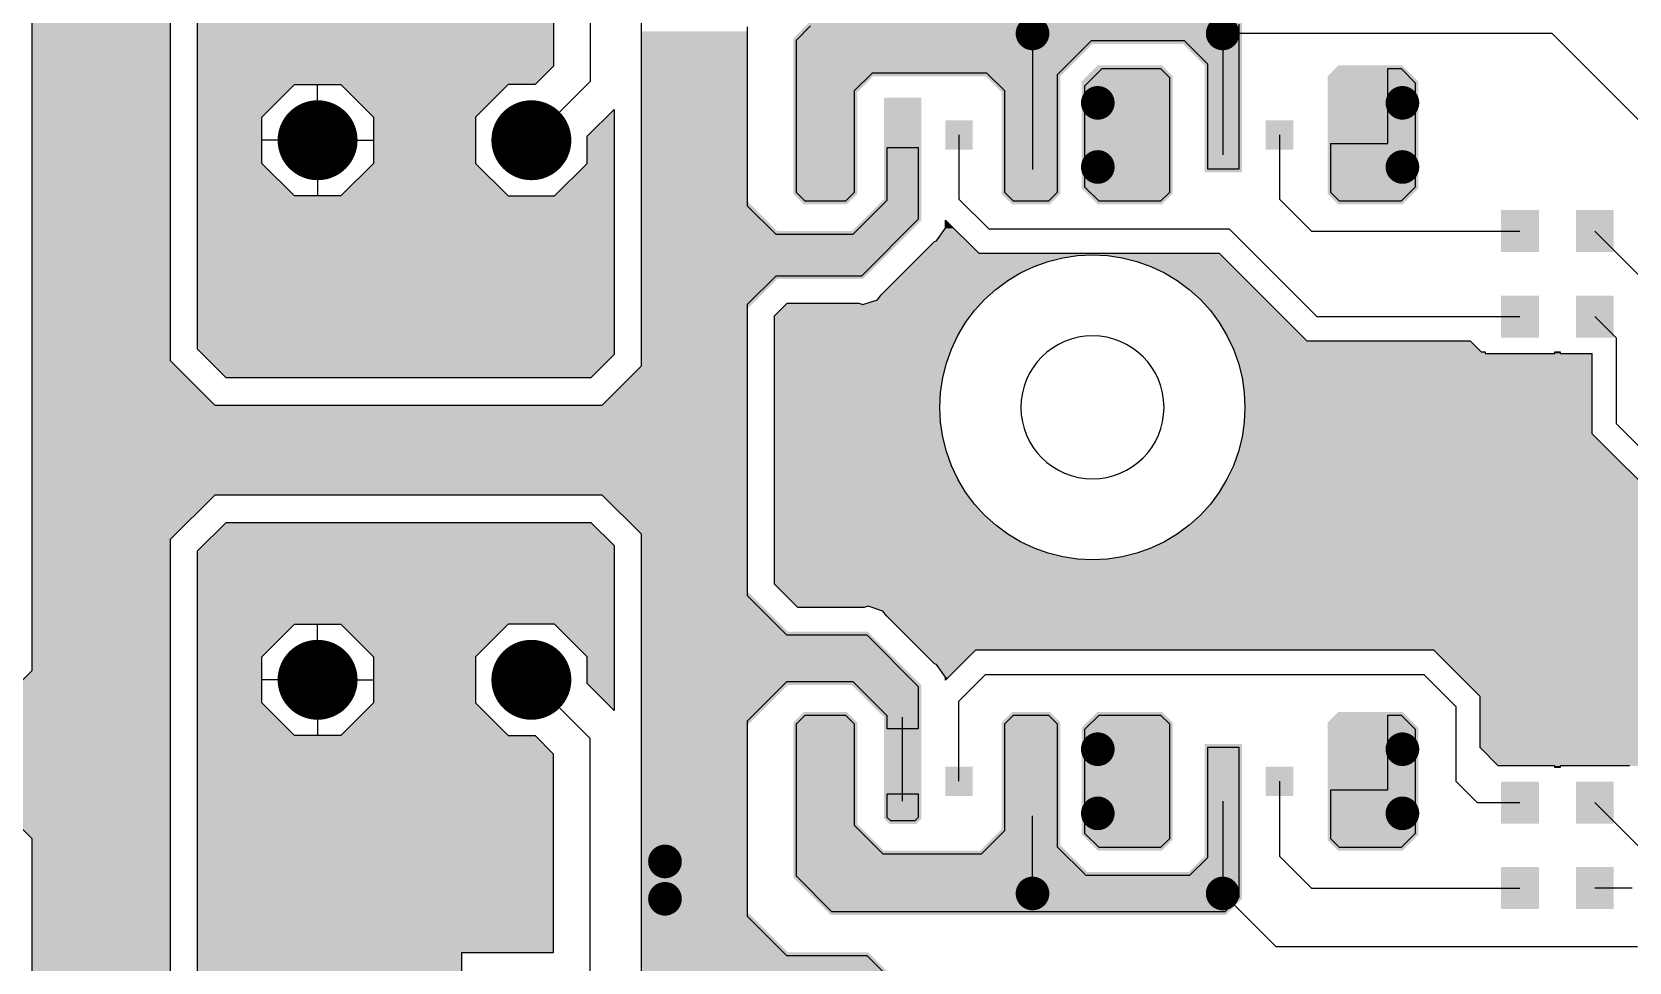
# Model space of a CAD drawing. Extents: x 295 to 953, y 10 to 290.
# Drawn here: x 651.7 to 714.3, y 146 to 182.5 of the extents above; entities that cross this region are included whole.
import ezdxf

# ---------------------------------------------------------------- set-up
doc = ezdxf.new("R2010")
doc.units = 0
doc.header["$LTSCALE"] = 5
doc.header["$MEASUREMENT"] = 0
doc.layers.get('0').update_dxf_attribs({"linetype": 'CONTINUOUS', "lineweight": 25})
doc.layers.add('L4-BOTTOM_GBR', color=6, linetype='CONTINUOUS')

msp = doc.modelspace()

# ---------------------------------------------------------------- linework, layer by layer
at = {"color": 7}
for points, const_width in [([(691.273, 182.441, -1), (690.613, 182.441, -1)], 0.66), ([(698.731, 182.441, -1), (698.071, 182.441, -1)], 0.66), ([(693.833, 179.717, -1), (693.173, 179.717, -1)], 0.66), ([(705.778, 179.717, -1), (705.118, 179.717, -1)], 0.66), ([(663.693, 178.25, -1), (662.125, 178.25, -1)], 1.567), ([(672.075, 178.25, -1), (670.507, 178.25, -1)], 1.567), ([(693.833, 177.202, -1), (693.173, 177.202, -1)], 0.66), ([(705.778, 177.202, -1), (705.118, 177.202, -1)], 0.66), ([(663.693, 157.085, -1), (662.125, 157.085, -1)], 1.567), ([(672.075, 157.085, -1), (670.507, 157.085, -1)], 1.567), ([(693.833, 154.361, -1), (693.173, 154.361, -1)], 0.66), ([(705.778, 154.361, -1), (705.118, 154.361, -1)], 0.66), ([(693.833, 151.846, -1), (693.173, 151.846, -1)], 0.66), ([(705.778, 151.846, -1), (705.118, 151.846, -1)], 0.66), ([(676.86, 149.96, -1), (676.2, 149.96, -1)], 0.66), ([(676.86, 148.494, -1), (676.2, 148.494, -1)], 0.66), ([(691.273, 148.703, -1), (690.613, 148.703, -1)], 0.66), ([(698.731, 148.703, -1), (698.071, 148.703, -1)], 0.66)]:
    msp.add_lwpolyline(points, format="xyb", close=True, dxfattribs=dict(at, const_width=const_width))
for points in [[(682.115, 180.893), (682.115, 178.748), (683.6, 180.893), (683.6, 178.748)], [(690.2, 180.893), (690.2, 178.748), (691.685, 180.893), (691.685, 178.748)], [(694.688, 180.893), (694.688, 178.748), (696.173, 180.893), (696.173, 178.748)], [(702.773, 180.893), (702.773, 178.748), (704.258, 180.893), (704.258, 178.748)], [(685.168, 179.903), (685.168, 178.583), (686.488, 179.903), (686.488, 178.583)], [(697.741, 179.903), (697.741, 178.583), (699.061, 179.903), (699.061, 178.583)], [(687.519, 179.037), (687.519, 177.882), (688.591, 179.037), (688.591, 177.882)], [(700.092, 179.037), (700.092, 177.882), (701.164, 179.037), (701.164, 177.882)], [(682.115, 178.171), (682.115, 176.026), (683.6, 178.171), (683.6, 176.026)], [(685.168, 178.336), (685.168, 177.016), (686.488, 178.336), (686.488, 177.016)], [(690.2, 178.171), (690.2, 176.026), (691.685, 178.171), (691.685, 176.026)], [(694.688, 178.171), (694.688, 176.026), (696.173, 178.171), (696.173, 176.026)], [(697.741, 178.336), (697.741, 177.016), (699.061, 178.336), (699.061, 177.016)], [(702.773, 178.171), (702.773, 176.026), (704.258, 178.171), (704.258, 176.026)], [(709.315, 175.512), (709.315, 173.862), (710.8, 175.512), (710.8, 173.862)], [(712.249, 175.512), (712.249, 173.862), (713.734, 175.512), (713.734, 173.862)], [(709.315, 172.16), (709.315, 170.51), (710.8, 172.16), (710.8, 170.51)], [(712.249, 172.16), (712.249, 170.51), (713.734, 172.16), (713.734, 170.51)], [(682.115, 155.537), (682.115, 153.393), (683.6, 155.537), (683.6, 153.393)], [(690.2, 155.537), (690.2, 153.393), (691.685, 155.537), (691.685, 153.393)], [(694.688, 155.537), (694.688, 153.393), (696.173, 155.537), (696.173, 153.393)], [(702.773, 155.537), (702.773, 153.393), (704.258, 155.537), (704.258, 153.393)], [(685.168, 154.548), (685.168, 153.227), (686.488, 154.548), (686.488, 153.227)], [(697.741, 154.548), (697.741, 153.227), (699.061, 154.548), (699.061, 153.227)], [(687.519, 153.681), (687.519, 152.526), (688.591, 153.681), (688.591, 152.526)], [(700.092, 153.681), (700.092, 152.526), (701.164, 153.681), (701.164, 152.526)], [(682.115, 152.815), (682.115, 150.67), (683.6, 152.815), (683.6, 150.67)], [(685.168, 152.98), (685.168, 151.66), (686.488, 152.98), (686.488, 151.66)], [(690.2, 152.815), (690.2, 150.67), (691.685, 152.815), (691.685, 150.67)], [(694.688, 152.815), (694.688, 150.67), (696.173, 152.815), (696.173, 150.67)], [(697.741, 152.98), (697.741, 151.66), (699.061, 152.98), (699.061, 151.66)], [(702.773, 152.815), (702.773, 150.67), (704.258, 152.815), (704.258, 150.67)], [(709.315, 153.091), (709.315, 151.441), (710.8, 153.091), (710.8, 151.441)], [(712.249, 153.091), (712.249, 151.441), (713.734, 153.091), (713.734, 151.441)], [(709.315, 149.738), (709.315, 148.088), (710.8, 149.738), (710.8, 148.088)], [(712.249, 149.738), (712.249, 148.088), (713.734, 149.738), (713.734, 148.088)]]:
    msp.add_solid(points, dxfattribs=at)
at = {"layer": 'L4-BOTTOM_GBR', "color": 7}
for p, q in [((651.717, 157.453), (651.717, 235.406)), ((657.127, 232.155), (657.127, 169.607)), ((658.2, 170.051), (658.2, 231.711)), ((675.606, 169.397), (675.606, 193.388)), ((673.596, 190.823), (673.596, 180.555)), ((672.161, 188.966), (672.161, 181.15)), ((679.759, 182.701), (679.759, 175.684)), ((681.683, 182.18), (682.239, 182.736)), ((690.943, 182.441), (690.943, 177.098)), ((711.315, 182.441), (698.401, 182.441)), ((698.401, 182.441), (698.401, 177.676)), ((699.037, 182.809), (699.037, 177.116)), ((711.315, 182.441), (716.554, 177.202)), ((681.683, 176.205), (681.683, 182.18)), ((693.243, 182.145), (691.913, 180.815)), ((696.907, 182.145), (693.243, 182.145)), ((697.818, 181.235), (696.907, 182.145)), ((672.161, 181.15), (671.446, 180.436)), ((692.998, 180.385), (693.673, 181.06)), ((693.673, 181.06), (695.967, 181.06)), ((695.967, 181.06), (696.313, 180.713)), ((697.818, 177.116), (697.818, 181.235)), ((704.877, 181.06), (705.397, 181.06)), ((704.877, 178.129), (704.877, 181.06)), ((705.397, 181.06), (705.953, 180.504)), ((660.723, 179.156), (662.003, 180.436)), ((662.003, 180.436), (663.815, 180.436)), ((662.909, 178.25), (662.909, 180.436)), ((663.815, 180.436), (665.095, 179.156)), ((670.385, 180.436), (669.105, 179.156)), ((671.446, 180.436), (670.385, 180.436)), ((671.291, 178.25), (673.596, 180.555)), ((684.651, 180.888), (683.95, 180.187)), ((689.154, 180.888), (684.651, 180.888)), ((689.855, 180.187), (689.154, 180.888)), ((691.913, 180.815), (691.913, 176.205)), ((692.998, 176.415), (692.998, 180.385)), ((696.313, 180.713), (696.313, 176.205)), ((705.953, 180.504), (705.953, 176.415)), ((683.95, 180.187), (683.95, 176.205)), ((689.855, 176.205), (689.855, 180.187)), ((660.723, 177.344), (660.723, 179.156)), ((665.095, 179.156), (665.095, 177.344)), ((669.105, 179.156), (669.105, 177.344)), ((673.477, 178.405), (674.533, 179.461)), ((674.533, 179.461), (674.533, 169.841)), ((662.909, 178.25), (660.723, 178.25)), ((662.909, 178.25), (662.909, 176.064)), ((662.909, 178.25), (665.095, 178.25)), ((673.477, 177.344), (673.477, 178.405)), ((685.245, 177.964), (686.464, 177.964)), ((685.245, 175.894), (685.245, 177.964)), ((686.464, 177.964), (686.464, 175.158)), ((688.055, 178.459), (688.055, 175.945)), ((700.628, 178.459), (700.628, 175.945)), ((702.638, 178.129), (704.877, 178.129)), ((702.638, 176.205), (702.638, 178.129)), ((662.003, 176.064), (660.723, 177.344)), ((665.095, 177.344), (663.815, 176.064)), ((669.105, 177.344), (670.385, 176.064)), ((672.197, 176.064), (673.477, 177.344)), ((699.037, 177.116), (697.818, 177.116)), ((663.815, 176.064), (662.003, 176.064)), ((670.385, 176.064), (672.197, 176.064)), ((682.029, 175.859), (681.683, 176.205)), ((683.95, 176.205), (683.603, 175.859)), ((690.202, 175.859), (689.855, 176.205)), ((691.913, 176.205), (691.566, 175.859)), ((693.554, 175.859), (692.998, 176.415)), ((696.313, 176.205), (695.967, 175.859)), ((702.984, 175.859), (702.638, 176.205)), ((705.953, 176.415), (705.397, 175.859)), ((679.759, 175.684), (680.879, 174.564)), ((683.603, 175.859), (682.029, 175.859)), ((683.915, 174.564), (685.245, 175.894)), ((689.23, 174.77), (688.055, 175.945)), ((691.566, 175.859), (690.202, 175.859)), ((695.967, 175.859), (693.554, 175.859)), ((701.885, 174.687), (700.628, 175.945)), ((705.397, 175.859), (702.984, 175.859)), ((686.464, 175.158), (684.232, 172.925)), ((687.174, 174.3), (687.537, 174.798)), ((687.537, 175.113), (688.834, 173.816)), ((687.537, 174.798), (687.537, 175.113)), ((689.23, 174.77), (698.66, 174.77)), ((702.095, 171.335), (698.66, 174.77)), ((680.879, 174.564), (683.915, 174.564)), ((685.006, 172.183), (687.098, 174.275)), ((687.098, 174.275), (687.174, 174.3)), ((701.885, 174.687), (710.058, 174.687)), ((712.991, 174.687), (715.087, 172.592)), ((688.834, 173.816), (698.264, 173.816)), ((691.005, 173.3), (691.558, 173.496)), ((691.558, 173.496), (692.127, 173.64)), ((692.127, 173.64), (692.708, 173.725)), ((692.708, 173.725), (693.294, 173.755)), ((693.294, 173.755), (693.88, 173.725)), ((693.88, 173.725), (694.46, 173.64)), ((694.46, 173.64), (695.03, 173.496)), ((695.03, 173.496), (695.582, 173.3)), ((698.264, 173.816), (701.699, 170.381)), ((680.879, 172.925), (679.759, 171.805)), ((684.232, 172.925), (680.879, 172.925)), ((689.971, 172.747), (690.474, 173.047)), ((690.474, 173.047), (691.005, 173.3)), ((695.582, 173.3), (696.114, 173.047)), ((696.114, 173.047), (696.617, 172.747)), ((689.063, 172.003), (689.499, 172.397)), ((689.499, 172.397), (689.971, 172.747)), ((696.617, 172.747), (697.089, 172.397)), ((697.089, 172.397), (697.524, 172.003)), ((679.759, 171.805), (679.759, 160.387)), ((680.831, 171.361), (681.323, 171.853)), ((681.323, 171.853), (684.133, 171.853)), ((684.133, 171.853), (684.283, 171.803)), ((684.283, 171.803), (684.869, 171.995)), ((684.869, 171.995), (685.006, 172.183)), ((688.669, 171.567), (689.063, 172.003)), ((697.524, 172.003), (697.917, 171.567)), ((680.831, 160.831), (680.831, 171.361)), ((688.019, 170.592), (688.319, 171.095)), ((688.319, 171.095), (688.669, 171.567)), ((697.917, 171.567), (698.267, 171.095)), ((698.267, 171.095), (698.569, 170.592)), ((702.095, 171.335), (710.058, 171.335)), ((712.991, 171.335), (713.83, 170.496)), ((687.766, 170.061), (688.019, 170.592)), ((698.569, 170.592), (698.82, 170.061)), ((701.699, 170.381), (702.489, 170.381)), ((702.489, 170.381), (702.496, 170.386)), ((702.496, 170.386), (708.107, 170.386)), ((708.107, 170.386), (708.54, 169.954)), ((713.83, 170.496), (713.83, 167.144)), ((659.32, 168.931), (658.2, 170.051)), ((674.533, 169.841), (673.622, 168.931)), ((687.57, 169.508), (687.766, 170.061)), ((698.82, 170.061), (699.018, 169.508)), ((708.54, 169.954), (708.697, 169.954)), ((708.697, 169.954), (708.697, 169.891)), ((708.697, 169.891), (711.419, 169.891)), ((711.419, 169.954), (711.63, 169.954)), ((711.419, 169.891), (711.419, 169.954)), ((711.63, 169.954), (711.63, 169.891)), ((711.63, 169.891), (712.881, 169.891)), ((712.881, 169.891), (712.881, 166.751)), ((657.127, 169.607), (658.876, 167.858)), ((674.066, 167.858), (675.606, 169.397)), ((687.426, 168.939), (687.57, 169.508)), ((699.018, 169.508), (699.161, 168.939)), ((673.622, 168.931), (659.32, 168.931)), ((687.341, 168.358), (687.426, 168.939)), ((699.161, 168.939), (699.247, 168.358)), ((658.876, 167.858), (674.066, 167.858)), ((687.311, 167.772), (687.341, 168.358)), ((699.247, 168.358), (699.275, 167.772)), ((687.341, 167.186), (687.311, 167.772)), ((699.275, 167.772), (699.247, 167.186)), ((687.426, 166.606), (687.341, 167.186)), ((687.57, 166.036), (687.426, 166.606)), ((699.161, 166.606), (699.018, 166.036)), ((699.247, 167.186), (699.161, 166.606)), ((712.881, 166.751), (722.819, 156.813)), ((724.098, 156.876), (713.83, 167.144)), ((687.766, 165.484), (687.57, 166.036)), ((699.018, 166.036), (698.82, 165.484)), ((688.019, 164.952), (687.766, 165.484)), ((698.82, 165.484), (698.569, 164.952)), ((688.319, 164.449), (688.019, 164.952)), ((698.569, 164.952), (698.267, 164.449)), ((658.876, 164.334), (657.127, 162.585)), ((674.066, 164.334), (658.876, 164.334)), ((675.606, 162.794), (674.066, 164.334)), ((688.669, 163.977), (688.319, 164.449)), ((698.267, 164.449), (697.917, 163.977)), ((689.063, 163.542), (688.669, 163.977)), ((689.499, 163.149), (689.063, 163.542)), ((697.524, 163.542), (697.089, 163.149)), ((697.917, 163.977), (697.524, 163.542)), ((658.2, 162.141), (659.32, 163.261)), ((659.32, 163.261), (673.622, 163.261)), ((673.622, 163.261), (674.533, 162.35)), ((689.971, 162.799), (689.499, 163.149)), ((697.089, 163.149), (696.617, 162.799)), ((657.127, 162.585), (657.127, 107.892)), ((674.533, 162.35), (674.533, 155.886)), ((675.606, 142.156), (675.606, 162.794)), ((690.474, 162.497), (689.971, 162.799)), ((691.005, 162.246), (690.474, 162.497)), ((691.558, 162.048), (691.005, 162.246)), ((695.582, 162.246), (695.03, 162.048)), ((696.114, 162.497), (695.582, 162.246)), ((696.617, 162.799), (696.114, 162.497)), ((658.2, 107.532), (658.2, 162.141)), ((692.127, 161.905), (691.558, 162.048)), ((692.708, 161.819), (692.127, 161.905)), ((693.294, 161.791), (692.708, 161.819)), ((693.88, 161.819), (693.294, 161.791)), ((694.46, 161.905), (693.88, 161.819)), ((695.03, 162.048), (694.46, 161.905)), ((679.759, 160.387), (681.298, 158.847)), ((681.742, 159.92), (680.831, 160.831)), ((684.343, 159.92), (681.742, 159.92)), ((684.493, 159.969), (684.343, 159.92)), ((685.078, 159.778), (684.493, 159.969)), ((685.215, 159.59), (685.078, 159.778)), ((660.723, 157.991), (662.003, 159.271)), ((662.003, 159.271), (663.815, 159.271)), ((662.909, 157.085), (662.909, 159.271)), ((663.815, 159.271), (665.095, 157.991)), ((670.385, 159.271), (669.105, 157.991)), ((672.197, 159.271), (670.385, 159.271)), ((673.477, 157.991), (672.197, 159.271)), ((687.098, 157.707), (685.215, 159.59)), ((681.298, 158.847), (684.442, 158.847)), ((684.442, 158.847), (686.464, 156.825)), ((660.723, 156.179), (660.723, 157.991)), ((665.095, 157.991), (665.095, 156.179)), ((669.105, 157.991), (669.105, 156.179)), ((673.477, 156.942), (673.477, 157.991)), ((688.71, 158.243), (687.537, 157.07)), ((706.679, 158.243), (688.71, 158.243)), ((708.492, 156.43), (706.679, 158.243)), ((650.178, 155.914), (651.717, 157.453)), ((687.174, 157.682), (687.098, 157.707)), ((687.537, 157.184), (687.174, 157.682)), ((689.103, 157.295), (688.055, 156.247)), ((689.103, 157.295), (706.286, 157.295)), ((707.543, 156.037), (706.286, 157.295)), ((662.909, 157.085), (660.723, 157.085)), ((662.909, 157.085), (662.909, 154.899)), ((662.909, 157.085), (665.095, 157.085)), ((671.291, 157.085), (673.596, 154.78)), ((674.533, 155.886), (673.477, 156.942)), ((681.298, 156.999), (679.759, 155.46)), ((683.915, 156.999), (681.298, 156.999)), ((685.245, 155.669), (683.915, 156.999)), ((686.464, 156.825), (686.464, 155.166)), ((687.537, 157.07), (687.537, 157.184)), ((662.003, 154.899), (660.723, 156.179)), ((665.095, 156.179), (663.815, 154.899)), ((669.105, 156.179), (670.385, 154.899)), ((688.055, 153.104), (688.055, 156.247)), ((707.543, 156.037), (707.543, 153.104)), ((708.492, 154.425), (708.492, 156.43)), ((679.759, 155.46), (679.759, 147.814)), ((681.683, 155.358), (682.029, 155.704)), ((681.683, 149.383), (681.683, 155.358)), ((682.029, 155.704), (683.603, 155.704)), ((683.603, 155.704), (683.95, 155.358)), ((683.95, 155.358), (683.95, 151.376)), ((685.245, 155.166), (685.245, 155.669)), ((685.828, 155.618), (685.828, 152.32)), ((689.855, 155.358), (690.202, 155.704)), ((689.855, 151.167), (689.855, 155.358)), ((690.202, 155.704), (691.566, 155.704)), ((691.566, 155.704), (691.913, 155.358)), ((691.913, 155.358), (691.913, 150.538)), ((692.998, 155.148), (693.554, 155.704)), ((693.554, 155.704), (695.967, 155.704)), ((695.967, 155.704), (696.313, 155.358)), ((696.313, 155.358), (696.313, 150.85)), ((704.877, 155.704), (705.397, 155.704)), ((704.877, 152.774), (704.877, 155.704)), ((705.397, 155.704), (705.953, 155.148)), ((663.815, 154.899), (662.003, 154.899)), ((670.385, 154.899), (671.435, 154.899)), ((671.435, 154.899), (672.152, 154.183)), ((673.596, 144.512), (673.596, 154.78)), ((686.464, 155.166), (685.245, 155.166)), ((692.998, 151.059), (692.998, 155.148)), ((705.953, 155.148), (705.953, 151.059)), ((672.152, 154.183), (672.152, 146.368)), ((697.818, 154.447), (699.037, 154.447)), ((697.818, 150.119), (697.818, 154.447)), ((699.037, 154.447), (699.037, 148.545)), ((709.208, 153.709), (708.492, 154.425)), ((711.419, 153.709), (709.208, 153.709)), ((711.419, 153.647), (711.419, 153.709)), ((711.63, 153.647), (711.419, 153.647)), ((711.63, 153.709), (711.63, 153.647)), ((714.353, 153.709), (711.63, 153.709)), ((700.628, 153.104), (700.628, 150.17)), ((708.381, 152.266), (707.543, 153.104)), ((651.717, 150.85), (650.178, 152.389)), ((685.245, 152.609), (686.464, 152.609)), ((685.245, 151.688), (685.245, 152.609)), ((686.464, 152.609), (686.464, 151.688)), ((698.401, 152.32), (698.401, 148.703)), ((702.638, 152.774), (704.877, 152.774)), ((702.638, 150.85), (702.638, 152.774)), ((708.381, 152.266), (710.058, 152.266)), ((712.991, 152.266), (723.888, 141.369)), ((685.382, 151.551), (685.245, 151.688)), ((686.464, 151.688), (686.327, 151.551)), ((690.943, 148.703), (690.943, 151.743)), ((683.95, 151.376), (685.07, 150.256)), ((686.327, 151.551), (685.382, 151.551)), ((688.944, 150.256), (689.855, 151.167)), ((693.554, 150.503), (692.998, 151.059)), ((705.953, 151.059), (705.397, 150.503)), ((651.717, 107.892), (651.717, 150.85)), ((691.913, 150.538), (693.033, 149.418)), ((695.967, 150.503), (693.554, 150.503)), ((696.313, 150.85), (695.967, 150.503)), ((702.984, 150.503), (702.638, 150.85)), ((705.397, 150.503), (702.984, 150.503)), ((685.07, 150.256), (688.944, 150.256)), ((697.117, 149.418), (697.818, 150.119)), ((701.885, 148.913), (700.628, 150.17)), ((683.077, 147.989), (681.683, 149.383)), ((693.033, 149.418), (697.117, 149.418)), ((698.401, 148.703), (700.496, 146.608)), ((699.037, 148.545), (698.481, 147.989)), ((701.885, 148.913), (710.058, 148.913)), ((714.458, 148.913), (712.991, 148.913)), ((679.759, 147.814), (681.298, 146.274)), ((698.481, 147.989), (683.077, 147.989)), ((714.668, 146.608), (700.496, 146.608)), ((668.552, 146.368), (668.552, 142.656)), ((672.152, 146.368), (668.552, 146.368)), ((681.298, 146.274), (684.442, 146.274)), ((684.442, 146.274), (686.464, 144.251))]:
    msp.add_line(p, q, dxfattribs=at)
for start, end in [(0, 180), (180, 0)]:
    msp.add_arc((693.294, 167.772), 2.805, start, end, dxfattribs=at)
for points in [[(657.127, 169.607), (657.127, 232.155), (651.717, 169.607), (651.717, 232.155)], [(672.161, 181.15), (672.161, 188.966), (658.2, 181.15), (658.2, 188.966)], [(679.759, 175.859), (679.759, 182.527), (675.606, 175.859), (675.606, 182.527)], [(699.161, 182.231), (699.161, 182.86), (681.559, 182.231), (682.188, 182.86)], [(699.161, 182.022), (699.161, 182.231), (681.559, 182.022), (681.559, 182.231)], [(692.036, 180.764), (693.294, 182.022), (681.559, 180.764), (681.559, 182.022)], [(699.161, 182.022), (699.161, 182.022), (696.856, 182.022), (693.294, 182.022)], [(699.161, 181.183), (699.161, 182.022), (697.694, 181.183), (696.856, 182.022)], [(671.446, 180.436), (672.161, 181.15), (658.2, 180.436), (658.2, 181.15)], [(696.437, 180.764), (696.018, 181.183), (693.084, 180.764), (693.503, 181.183)], [(696.018, 181.183), (696.018, 181.183), (693.503, 181.183), (696.018, 181.183)], [(699.161, 176.992), (699.161, 181.183), (697.694, 176.992), (697.694, 181.183)], [(705.867, 180.764), (705.448, 181.183), (702.514, 180.764), (702.933, 181.183)], [(705.448, 181.183), (705.448, 181.183), (702.933, 181.183), (705.448, 181.183)], [(660.723, 179.156), (662.003, 180.436), (658.2, 179.156), (658.2, 180.436)], [(670.385, 180.436), (670.385, 180.436), (663.815, 180.436), (662.003, 180.436)], [(669.105, 179.156), (670.385, 180.436), (665.095, 179.156), (663.815, 180.436)], [(684.074, 180.136), (684.702, 180.764), (681.559, 180.136), (681.559, 180.764)], [(692.036, 180.764), (692.036, 180.764), (689.103, 180.764), (684.702, 180.764)], [(692.036, 180.136), (692.036, 180.764), (689.731, 180.136), (689.103, 180.764)], [(696.437, 180.555), (696.437, 180.764), (692.875, 180.555), (693.084, 180.764)], [(696.437, 176.364), (696.437, 180.555), (692.875, 176.364), (692.875, 180.555)], [(706.076, 180.555), (705.867, 180.764), (702.514, 180.555), (702.514, 180.764)], [(706.076, 176.364), (706.076, 180.555), (702.514, 176.364), (702.514, 180.555)], [(684.074, 176.154), (684.074, 180.136), (681.559, 176.154), (681.559, 180.136)], [(686.588, 175.945), (686.588, 179.926), (685.121, 175.945), (685.121, 179.926)], [(686.588, 179.926), (686.588, 179.926), (685.121, 179.926), (686.588, 179.926)], [(692.036, 176.154), (692.036, 180.136), (689.731, 176.154), (689.731, 180.136)], [(660.723, 177.344), (660.723, 179.156), (658.2, 177.344), (658.2, 179.156)], [(669.105, 177.344), (669.105, 179.156), (665.095, 177.344), (665.095, 179.156)], [(674.533, 178.405), (674.533, 179.461), (673.477, 178.405), (674.533, 179.461)], [(674.533, 177.344), (674.533, 178.405), (673.477, 177.344), (673.477, 178.405)], [(662.003, 176.064), (660.723, 177.344), (658.2, 176.064), (658.2, 177.344)], [(670.385, 176.064), (669.105, 177.344), (663.815, 176.064), (665.095, 177.344)], [(674.533, 176.064), (674.533, 177.344), (672.197, 176.064), (673.477, 177.344)], [(674.533, 170.051), (674.533, 176.064), (658.2, 170.051), (658.2, 176.064)], [(683.654, 175.735), (684.074, 176.154), (681.978, 175.735), (681.559, 176.154)], [(691.617, 175.735), (692.036, 176.154), (690.15, 175.735), (689.731, 176.154)], [(696.437, 176.154), (696.437, 176.364), (693.084, 176.154), (692.875, 176.364)], [(696.018, 175.735), (696.437, 176.154), (693.503, 175.735), (693.084, 176.154)], [(705.867, 176.154), (706.076, 176.364), (702.514, 176.154), (702.514, 176.364)], [(705.448, 175.735), (705.867, 176.154), (702.933, 175.735), (702.514, 176.154)], [(680.93, 174.687), (679.759, 175.859), (675.606, 174.687), (675.606, 175.859)], [(686.588, 175.107), (686.588, 175.945), (684.283, 175.107), (685.121, 175.945)], [(686.169, 174.687), (686.588, 175.107), (683.864, 174.687), (684.283, 175.107)], [(688.35, 174.3), (687.852, 174.798), (687.174, 174.3), (687.537, 174.798)], [(687.852, 174.798), (687.537, 175.113), (687.537, 174.798), (687.537, 175.113)], [(684.283, 172.801), (686.169, 174.687), (675.606, 172.801), (675.606, 174.687)], [(688.834, 173.816), (688.375, 174.275), (686.639, 173.816), (687.098, 174.275)], [(688.375, 174.275), (688.35, 174.3), (687.098, 174.275), (687.174, 174.3)], [(691.005, 173.3), (691.558, 173.496), (686.123, 173.3), (686.319, 173.496)], [(691.558, 173.496), (692.127, 173.64), (686.319, 173.496), (686.463, 173.64)], [(692.127, 173.64), (692.708, 173.725), (686.463, 173.64), (686.549, 173.725)], [(692.708, 173.725), (693.294, 173.755), (686.549, 173.725), (686.578, 173.755)], [(698.325, 173.755), (698.264, 173.816), (686.578, 173.755), (686.639, 173.816)], [(698.264, 173.816), (698.264, 173.816), (693.294, 173.816), (698.264, 173.816)], [(698.354, 173.725), (698.325, 173.755), (693.88, 173.725), (693.294, 173.755)], [(698.44, 173.64), (698.354, 173.725), (694.46, 173.64), (693.88, 173.725)], [(698.584, 173.496), (698.44, 173.64), (695.03, 173.496), (694.46, 173.64)], [(698.78, 173.3), (698.584, 173.496), (695.582, 173.3), (695.03, 173.496)], [(689.971, 172.747), (690.474, 173.047), (685.57, 172.747), (685.87, 173.047)], [(690.474, 173.047), (691.005, 173.3), (685.87, 173.047), (686.123, 173.3)], [(699.032, 173.047), (698.78, 173.3), (696.114, 173.047), (695.582, 173.3)], [(699.333, 172.747), (699.032, 173.047), (696.617, 172.747), (696.114, 173.047)], [(679.759, 171.63), (680.93, 172.801), (675.606, 171.63), (675.606, 172.801)], [(689.262, 172.183), (689.499, 172.397), (685.006, 172.183), (685.22, 172.397)], [(689.499, 172.397), (689.971, 172.747), (685.22, 172.397), (685.57, 172.747)], [(699.683, 172.397), (699.333, 172.747), (697.089, 172.397), (696.617, 172.747)], [(700.077, 172.003), (699.683, 172.397), (697.524, 172.003), (697.089, 172.397)], [(679.759, 169.397), (679.759, 171.63), (675.606, 169.397), (675.606, 171.63)], [(688.669, 171.567), (688.882, 171.803), (681.038, 171.567), (681.274, 171.803)], [(684.283, 171.803), (684.133, 171.853), (681.274, 171.803), (681.323, 171.853)], [(684.133, 171.853), (684.133, 171.853), (681.323, 171.853), (684.133, 171.853)], [(688.882, 171.803), (689.056, 171.995), (684.283, 171.803), (684.869, 171.995)], [(689.056, 171.995), (689.063, 172.003), (684.869, 171.995), (684.875, 172.003)], [(689.063, 172.003), (689.262, 172.183), (684.875, 172.003), (685.006, 172.183)], [(700.512, 171.567), (700.077, 172.003), (697.917, 171.567), (697.524, 172.003)], [(688.516, 171.361), (688.669, 171.567), (680.831, 171.361), (681.038, 171.567)], [(688.319, 171.095), (688.516, 171.361), (680.831, 171.095), (680.831, 171.361)], [(688.019, 170.592), (688.319, 171.095), (680.831, 170.592), (680.831, 171.095)], [(700.984, 171.095), (700.512, 171.567), (698.267, 171.095), (697.917, 171.567)], [(701.488, 170.592), (700.984, 171.095), (698.569, 170.592), (698.267, 171.095)], [(687.766, 170.061), (688.019, 170.592), (680.831, 170.061), (680.831, 170.592)], [(701.699, 170.381), (701.488, 170.592), (698.668, 170.381), (698.569, 170.592)], [(708.433, 170.061), (708.112, 170.381), (698.82, 170.061), (698.668, 170.381)], [(708.112, 170.381), (708.107, 170.386), (702.489, 170.381), (702.496, 170.386)], [(708.107, 170.386), (708.107, 170.386), (702.496, 170.386), (708.107, 170.386)], [(674.533, 169.841), (674.533, 170.051), (658.409, 169.841), (658.2, 170.051)], [(673.622, 168.931), (674.533, 169.841), (659.32, 168.931), (658.409, 169.841)], [(687.57, 169.508), (687.766, 170.061), (680.831, 169.508), (680.831, 170.061)], [(708.54, 169.954), (708.433, 170.061), (698.858, 169.954), (698.82, 170.061)], [(708.697, 169.891), (708.696, 169.954), (698.88, 169.891), (698.858, 169.954)], [(712.881, 169.508), (712.881, 169.891), (699.018, 169.508), (698.88, 169.891)], [(711.63, 169.891), (711.63, 169.954), (711.419, 169.891), (711.419, 169.954)], [(711.63, 169.954), (711.63, 169.954), (711.419, 169.954), (711.63, 169.954)], [(658.876, 167.858), (657.127, 169.607), (651.717, 167.858), (651.717, 169.607)], [(679.759, 167.858), (679.759, 169.397), (674.066, 167.858), (675.606, 169.397)], [(687.426, 168.939), (687.57, 169.508), (680.831, 168.939), (680.831, 169.508)], [(712.881, 168.939), (712.881, 169.508), (699.161, 168.939), (699.018, 169.508)], [(687.341, 168.358), (687.426, 168.939), (680.831, 168.358), (680.831, 168.939)], [(712.881, 168.358), (712.881, 168.939), (699.247, 168.358), (699.161, 168.939)], [(679.759, 164.334), (679.759, 167.858), (651.717, 164.334), (651.717, 167.858)], [(687.311, 167.772), (687.341, 168.358), (680.831, 167.772), (680.831, 168.358)], [(712.881, 167.772), (712.881, 168.358), (699.275, 167.772), (699.247, 168.358)], [(687.341, 167.186), (687.311, 167.772), (680.831, 167.186), (680.831, 167.772)], [(712.881, 167.186), (712.881, 167.772), (699.247, 167.186), (699.275, 167.772)], [(687.426, 166.606), (687.341, 167.186), (680.831, 166.606), (680.831, 167.186)], [(687.57, 166.036), (687.426, 166.606), (680.831, 166.036), (680.831, 166.606)], [(713.595, 166.036), (713.026, 166.606), (699.018, 166.036), (699.161, 166.606)], [(713.026, 166.606), (712.881, 166.751), (699.161, 166.606), (699.183, 166.751)], [(712.881, 166.751), (712.881, 167.186), (699.183, 166.751), (699.247, 167.186)], [(687.766, 165.484), (687.57, 166.036), (680.831, 165.484), (680.831, 166.036)], [(714.148, 165.484), (713.595, 166.036), (698.82, 165.484), (699.018, 166.036)], [(688.019, 164.952), (687.766, 165.484), (680.831, 164.952), (680.831, 165.484)], [(714.679, 164.952), (714.148, 165.484), (698.569, 164.952), (698.82, 165.484)], [(688.319, 164.449), (688.019, 164.952), (680.831, 164.449), (680.831, 164.952)], [(715.183, 164.449), (714.679, 164.952), (698.267, 164.449), (698.569, 164.952)], [(657.127, 162.585), (658.876, 164.334), (651.717, 162.585), (651.717, 164.334)], [(679.759, 164.334), (679.759, 164.334), (674.066, 164.334), (658.876, 164.334)], [(679.759, 162.794), (679.759, 164.334), (675.606, 162.794), (674.066, 164.334)], [(688.669, 163.977), (688.319, 164.449), (680.831, 163.977), (680.831, 164.449)], [(715.655, 163.977), (715.183, 164.449), (697.917, 163.977), (698.267, 164.449)], [(689.063, 163.542), (688.669, 163.977), (680.831, 163.542), (680.831, 163.977)], [(689.499, 163.149), (689.063, 163.542), (680.831, 163.149), (680.831, 163.542)], [(716.483, 163.149), (716.09, 163.542), (697.089, 163.149), (697.524, 163.542)], [(716.09, 163.542), (715.655, 163.977), (697.524, 163.542), (697.917, 163.977)], [(674.533, 162.35), (673.622, 163.261), (658.409, 162.35), (659.32, 163.261)], [(673.622, 163.261), (673.622, 163.261), (662.003, 163.261), (673.622, 163.261)], [(689.971, 162.799), (689.499, 163.149), (680.831, 162.799), (680.831, 163.149)], [(716.833, 162.799), (716.483, 163.149), (696.617, 162.799), (697.089, 163.149)], [(657.127, 157.453), (657.127, 162.585), (651.717, 157.453), (651.717, 162.585)], [(674.533, 162.141), (674.533, 162.35), (658.2, 162.141), (658.409, 162.35)], [(679.759, 160.562), (679.759, 162.794), (675.606, 160.562), (675.606, 162.794)], [(690.474, 162.497), (689.971, 162.799), (680.831, 162.497), (680.831, 162.799)], [(691.005, 162.246), (690.474, 162.497), (680.831, 162.246), (680.831, 162.497)], [(691.558, 162.048), (691.005, 162.246), (680.831, 162.048), (680.831, 162.246)], [(717.583, 162.048), (717.385, 162.246), (695.03, 162.048), (695.582, 162.246)], [(717.385, 162.246), (717.135, 162.497), (695.582, 162.246), (696.114, 162.497)], [(717.135, 162.497), (716.833, 162.799), (696.114, 162.497), (696.617, 162.799)], [(674.533, 159.271), (674.533, 162.141), (658.2, 159.271), (658.2, 162.141)], [(692.127, 161.905), (691.558, 162.048), (680.831, 161.905), (680.831, 162.048)], [(692.708, 161.819), (692.127, 161.905), (680.831, 161.819), (680.831, 161.905)], [(693.294, 161.791), (692.708, 161.819), (680.831, 161.791), (680.831, 161.819)], [(718.801, 160.831), (717.841, 161.791), (680.831, 160.831), (680.831, 161.791)], [(717.841, 161.791), (717.813, 161.819), (693.294, 161.791), (693.88, 161.819)], [(717.813, 161.819), (717.727, 161.905), (693.88, 161.819), (694.46, 161.905)], [(717.727, 161.905), (717.583, 162.048), (694.46, 161.905), (695.03, 162.048)], [(681.349, 158.971), (679.759, 160.562), (675.606, 158.971), (675.606, 160.562)], [(718.958, 160.674), (718.801, 160.831), (680.988, 160.674), (680.831, 160.831)], [(719.662, 159.969), (718.958, 160.674), (681.693, 159.969), (680.988, 160.674)], [(684.343, 159.92), (684.493, 159.969), (681.742, 159.92), (681.693, 159.969)], [(719.854, 159.778), (719.662, 159.969), (685.078, 159.778), (684.493, 159.969)], [(720.042, 159.59), (719.854, 159.778), (685.215, 159.59), (685.078, 159.778)], [(660.723, 157.991), (662.003, 159.271), (658.2, 157.991), (658.2, 159.271)], [(670.385, 159.271), (670.385, 159.271), (663.815, 159.271), (662.003, 159.271)], [(669.105, 157.991), (670.385, 159.271), (665.095, 157.991), (663.815, 159.271)], [(674.533, 159.271), (674.533, 159.271), (672.197, 159.271), (670.385, 159.271)], [(674.533, 157.991), (674.533, 159.271), (673.477, 157.991), (672.197, 159.271)], [(721.388, 158.243), (720.042, 159.59), (686.562, 158.243), (685.215, 159.59)], [(686.588, 156.876), (684.493, 158.971), (675.606, 156.876), (675.606, 158.971)], [(660.723, 156.179), (660.723, 157.991), (658.2, 156.179), (658.2, 157.991)], [(669.105, 156.179), (669.105, 157.991), (665.095, 156.179), (665.095, 157.991)], [(674.533, 156.942), (674.533, 157.991), (673.477, 156.942), (673.477, 157.991)], [(688.174, 157.707), (688.71, 158.243), (687.098, 157.707), (686.562, 158.243)], [(721.388, 158.243), (721.388, 158.243), (706.679, 158.243), (688.71, 158.243)], [(722.819, 156.813), (721.388, 158.243), (708.109, 156.813), (706.679, 158.243)], [(657.127, 155.914), (657.127, 157.453), (650.178, 155.914), (651.717, 157.453)], [(688.149, 157.682), (688.174, 157.707), (687.174, 157.682), (687.098, 157.707)], [(687.651, 157.184), (688.149, 157.682), (687.537, 157.184), (687.174, 157.682)], [(674.533, 155.886), (674.533, 156.942), (674.533, 155.886), (673.477, 156.942)], [(679.759, 155.285), (681.349, 156.876), (675.606, 155.285), (675.606, 156.876)], [(686.588, 156.876), (686.588, 156.876), (683.864, 156.876), (681.349, 156.876)], [(686.588, 155.618), (686.588, 156.876), (685.121, 155.618), (683.864, 156.876)], [(687.537, 157.07), (687.651, 157.184), (687.537, 157.07), (687.537, 157.184)], [(722.819, 156.688), (722.819, 156.813), (708.234, 156.688), (708.109, 156.813)], [(718.7, 156.43), (718.958, 156.688), (708.492, 156.43), (708.234, 156.688)], [(662.003, 154.899), (660.723, 156.179), (658.2, 154.899), (658.2, 156.179)], [(670.385, 154.899), (669.105, 156.179), (663.815, 154.899), (665.095, 156.179)], [(718.209, 155.938), (718.7, 156.43), (708.492, 155.938), (708.492, 156.43)], [(657.127, 152.389), (657.127, 155.914), (565.519, 152.389), (561.995, 155.914)], [(684.074, 155.409), (683.654, 155.828), (681.559, 155.409), (681.978, 155.828)], [(684.074, 151.427), (684.074, 155.409), (681.559, 151.427), (681.559, 155.409)], [(683.654, 155.828), (683.654, 155.828), (681.978, 155.828), (683.654, 155.828)], [(686.588, 151.637), (686.588, 155.618), (685.121, 151.637), (685.121, 155.618)], [(692.036, 155.409), (691.617, 155.828), (689.731, 155.409), (690.15, 155.828)], [(692.036, 151.218), (692.036, 155.409), (689.731, 151.218), (689.731, 155.409)], [(691.617, 155.828), (691.617, 155.828), (690.15, 155.828), (691.617, 155.828)], [(696.437, 155.199), (696.437, 155.409), (692.875, 155.199), (693.084, 155.409)], [(696.437, 155.409), (696.018, 155.828), (693.084, 155.409), (693.503, 155.828)], [(696.018, 155.828), (696.018, 155.828), (693.503, 155.828), (696.018, 155.828)], [(705.867, 155.409), (705.448, 155.828), (702.514, 155.409), (702.933, 155.828)], [(706.076, 155.199), (705.867, 155.409), (702.514, 155.199), (702.514, 155.409)], [(705.448, 155.828), (705.448, 155.828), (702.933, 155.828), (705.448, 155.828)], [(718.209, 154.879), (718.209, 155.938), (708.492, 154.879), (708.492, 155.938)], [(672.152, 154.183), (671.435, 154.899), (658.2, 154.183), (658.2, 154.899)], [(671.435, 154.899), (671.435, 154.899), (662.003, 154.899), (663.815, 154.899)], [(679.759, 147.989), (679.759, 155.285), (675.606, 147.989), (675.606, 155.285)], [(696.437, 151.008), (696.437, 155.199), (692.875, 151.008), (692.875, 155.199)], [(706.076, 151.008), (706.076, 155.199), (702.514, 151.008), (702.514, 155.199)], [(718.663, 154.425), (718.209, 154.879), (708.492, 154.425), (708.492, 154.879)], [(672.152, 146.368), (672.152, 154.183), (658.2, 146.368), (658.2, 154.183)], [(699.161, 150.17), (699.161, 154.571), (697.694, 150.17), (697.694, 154.571)], [(699.161, 154.571), (699.161, 154.571), (697.694, 154.571), (699.161, 154.571)], [(718.727, 154.361), (718.663, 154.425), (708.556, 154.361), (708.492, 154.425)], [(718.209, 153.843), (718.727, 154.361), (709.074, 153.843), (708.556, 154.361)], [(718.209, 153.709), (718.209, 153.843), (709.208, 153.709), (709.074, 153.843)], [(711.63, 153.709), (711.63, 153.709), (711.419, 153.709), (709.208, 153.709)], [(711.63, 153.647), (711.63, 153.709), (711.419, 153.647), (711.419, 153.709)], [(718.209, 153.709), (718.209, 153.709), (714.353, 153.709), (711.63, 153.709)], [(657.127, 152.389), (657.127, 152.389), (650.178, 152.389), (565.519, 152.389)], [(657.127, 150.85), (657.127, 152.389), (651.717, 150.85), (650.178, 152.389)], [(686.379, 151.427), (686.588, 151.637), (685.331, 151.427), (685.121, 151.637)], [(685.121, 150.38), (684.074, 151.427), (681.559, 150.38), (681.559, 151.427)], [(692.036, 150.589), (692.036, 151.218), (689.103, 150.589), (689.731, 151.218)], [(696.437, 150.799), (696.437, 151.008), (693.084, 150.799), (692.875, 151.008)], [(705.867, 150.799), (706.076, 151.008), (702.514, 150.799), (702.514, 151.008)], [(657.127, 107.892), (657.127, 150.85), (651.717, 107.892), (651.717, 150.85)], [(693.084, 149.541), (692.246, 150.38), (681.559, 149.541), (681.559, 150.38)], [(692.246, 150.38), (692.036, 150.589), (688.893, 150.38), (689.103, 150.589)], [(696.018, 150.38), (696.437, 150.799), (693.503, 150.38), (693.084, 150.799)], [(705.448, 150.38), (705.867, 150.799), (702.933, 150.38), (702.514, 150.799)], [(699.161, 149.541), (699.161, 150.17), (697.066, 149.541), (697.694, 150.17)], [(699.161, 149.332), (699.161, 149.541), (681.559, 149.332), (681.559, 149.541)], [(699.161, 148.494), (699.161, 149.332), (682.397, 148.494), (681.559, 149.332)], [(698.533, 147.865), (699.161, 148.494), (683.026, 147.865), (682.397, 148.494)], [(681.349, 146.398), (679.759, 147.989), (675.606, 146.398), (675.606, 147.989)], [(668.552, 143.346), (668.552, 146.368), (658.2, 143.346), (658.2, 146.368)], [(686.588, 144.303), (684.493, 146.398), (675.606, 144.303), (675.606, 146.398)]]:
    msp.add_solid(points, dxfattribs=at)

doc.saveas('drawing.dxf')
